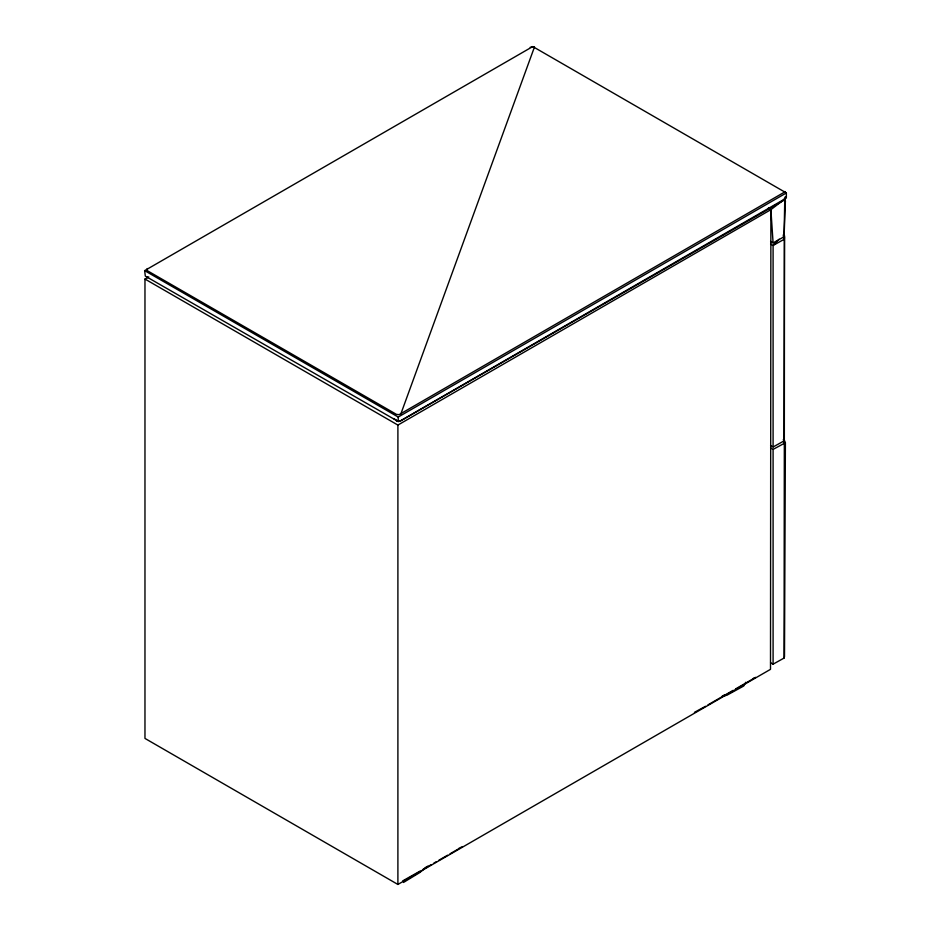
<?xml version="1.0" encoding="UTF-8"?>
<svg xmlns="http://www.w3.org/2000/svg" width="931" height="931" viewBox="0 0 931 931"><rect width="100%" height="100%" fill="white"/><g stroke="black" fill="none" stroke-linecap="round" stroke-linejoin="round"><path stroke-width="1.4" d="M148.739 276.868L144.968 279.044L144.968 738.423L397.898 884.45L770.507 669.331L770.891 209.661L785.229 198.71L786.358 197.43L786.358 192.95L532.776 46.55L144.642 270.63L145.317 276.111L398.224 421.522L400.807 420.777L783.425 200.549L786.358 197.43L785.229 196.72M397.898 884.45L397.898 425.071L770.891 209.661L773.091 242.886L784.065 236.788L785.392 201.061L784.717 200.06M784.856 197.651L784.135 199.513L785.392 201.061L784.717 202.05L784.065 236.788L783.227 235.031L784.437 235.683L784.496 237.742L784.333 440.235L785.392 442.656L784.496 656.564L784.065 658.066L773.091 664.164L773.091 449.382L770.589 447.939M783.297 439.537L784.065 440.898L773.091 446.996L773.091 245.458L779.177 239.209M784.065 658.066L784.333 440.235M784.065 440.898L784.437 235.683M770.589 244.015L773.091 245.458L784.065 239.36L784.496 237.742M147.261 268.524L146.83 270.013L147.878 271.014L396.501 414.411L399.085 414.656L785.229 191.681L784.344 191.588M400.807 414.051L534.499 46.922L530.193 47.295M745.684 682.295L743.66 686.054L727.216 695.05L722.305 696.516M786.358 192.95L398.224 417.041L144.642 270.63M424.827 868.262L419.916 872.463L403.46 882.472M785.229 198.71L399.946 421.149L396.501 421.138M425.327 867.611L427.818 866.167M722.014 696.318L724.516 694.875M420.114 871.067L402.762 880.854M422.616 869.624L431.344 864.585M433.834 863.142L436.336 861.699M438.827 860.267L447.555 855.217M450.057 853.785L458.785 848.735M705.5 706.303L694.421 712.366M708.002 704.848L733.034 690.395M735.537 688.952L744.3 683.901M746.802 682.446L755.565 677.396L753.179 678.548M773.091 449.382L784.088 443.459L783.565 440.84M458.948 848.304L462.521 846.582M770.589 241.443L773.091 242.886M770.589 445.553L773.091 446.996M770.589 662.721L773.091 664.164M144.968 279.044L397.898 425.071M393.627 418.554L397.397 420.742M146.83 276.74L147.878 277.729M783.437 236.113L784.065 239.36M398.224 417.041L398.224 421.522M770.891 209.661L768.378 208.207L770.891 209.661"/></g></svg>
